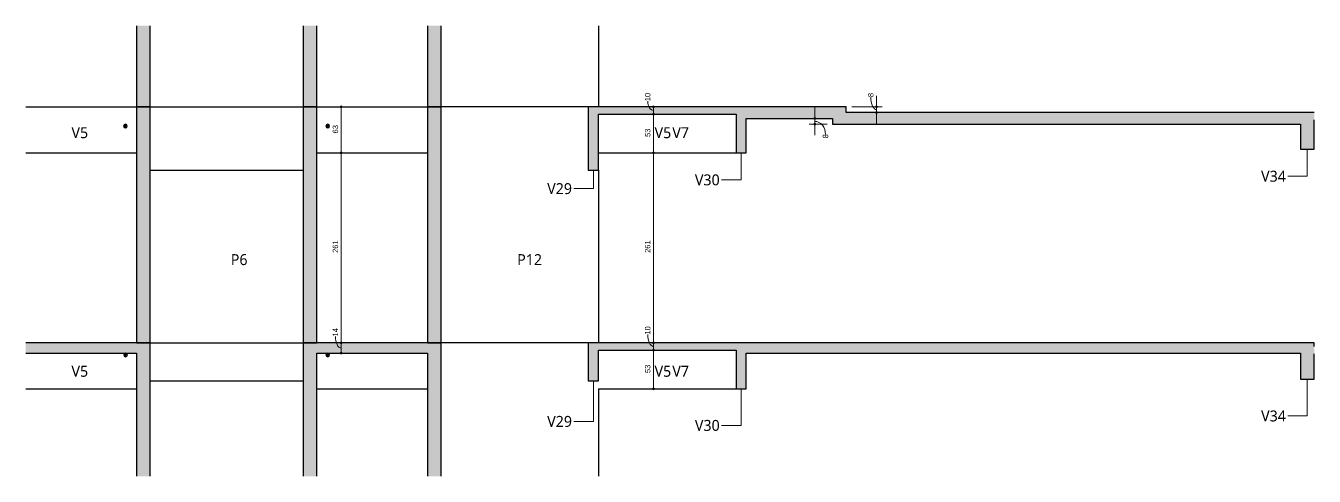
# Model space of a CAD drawing. Header units: centimetres. Extents: x -1475 to 26323, y -1238 to 84208.
# Drawn here: x 21492 to 23263, y 82722 to 83340 of the extents above; entities that cross this region are included whole.
import ezdxf

# ---------------------------------------------------------------- set-up
doc = ezdxf.new("R2010")
doc.units = ezdxf.units.CM
for name, color, linetype, lineweight in [('A-ANNO-DIMS', 7, 'Continuous', 9), ('A-ANNO-DIMS-50', 7, 'Continuous', 9), ('A-FLOR', 7, 'Continuous', 9), ('A-GENM', 7, 'Continuous', 18), ('S-BEAM', 7, 'Continuous', 9), ('S-BEAM-IDEN', 7, 'Continuous', 9), ('S-COLS', 7, 'Continuous', 9), ('S-COLS-IDEN', 7, 'Continuous', 9)]:
    doc.layers.add(name, color=color, linetype=linetype, lineweight=lineweight)
doc.styles.add('Fira Sans', font='', dxfattribs={"width": 0.9, "height": 7.5})
doc.styles.add('Gadugi_1', font='gadugi.ttf', dxfattribs={"height": 15})
doc.styles.get('Fira Sans').set_extended_font_data('Fira Sans')
doc.dimstyles.new('PED_R80_1_5mm_ACIMA_As_ESQ__R00_1', dxfattribs={"dimscale": 30.48, "dimtxt": 10.229846, "dimasz": 0.328084, "dimexe": 0.246063, "dimexo": 0.246063, "dimgap": 0.049213, "dimtad": 1, "dimdec": 1, "dimrnd": 0.5, "dimdsep": 46, "dimtxsty": 'Fira Sans', "dimblk1": 'DOTSMALL', "dimblk2": 'DOTSMALL', "dimsah": 1, "dimcen": 0.09, "dimdle": 0.492126, "dimazin": 0, "dimtfac": 1, "dimtdec": 4, "dimtix": 1, "dimtmove": 1, "dimatfit": 3, "dimfxl": 1, "dimtvp": 1, "dimtolj": 1, "dimtzin": 0, "dimarcsym": 2})
doc.dimstyles.new('PED_R80_1_5mm_ACIMA_As_ESQ__R00_4', dxfattribs={"dimscale": 30.48, "dimtxt": 10.229846, "dimasz": 0.328084, "dimexe": 0.246063, "dimexo": 0.246063, "dimgap": 0.049213, "dimtad": 1, "dimdec": 1, "dimrnd": 0.5, "dimdsep": 46, "dimtxsty": 'Fira Sans', "dimblk1": 'DOTSMALL', "dimblk2": 'DOTSMALL', "dimsah": 1, "dimcen": 0.09, "dimdle": 0.492126, "dimazin": 0, "dimtfac": 1, "dimtdec": 4, "dimtix": 1, "dimtmove": 0, "dimatfit": 3, "dimfxl": 1, "dimtvp": 1, "dimtolj": 1, "dimtzin": 0, "dimarcsym": 2})

# ---------------------------------------------------------------- blocks, each defined once
blk = doc.blocks.new('PED_FURO_CIRCULAR_R04_2020 _INSTÂNCIA_ - FURO CIRC-3742523-CT002 N -CORTE B-B')
at = {"layer": 'A-GENM', "color": 253, "lineweight": 25, "true_color": 0xaaaaaa}
for p, q in [((-136.3, 82888.5), (-141.3, 82888.5)), ((-138.8, 82886), (-138.8, 82891))]:
    blk.add_line(p, q, dxfattribs=at)
blk = doc.blocks.new('PED_FURO_CIRCULAR_R04_2020 _INSTÂNCIA_ - FURO CIRC-3780033-CT002 N -CORTE B-B')
at = {"layer": 'A-GENM', "color": 253, "lineweight": 25, "true_color": 0xaaaaaa}
for p, q in [((-136.5, 83202.5), (-141.5, 83202.5)), ((-139, 83200), (-139, 83205))]:
    blk.add_line(p, q, dxfattribs=at)
blk = doc.blocks.new('DIMBLOCK461-CT002 N -CORTE B-B')
at = {"layer": 'A-ANNO-DIMS-50', "true_color": 0x000032}
h = blk.add_hatch(color=178, dxfattribs=at)
edge = h.paths.add_edge_path(flags=0)
edge.add_arc((22355, 83229), 1.25, 0, 360)
h = blk.add_hatch(color=178, dxfattribs=at)
edge = h.paths.add_edge_path(flags=0)
edge.add_arc((22355, 83219), 1.25, 0, 360)
at = {"layer": 'A-ANNO-DIMS-50', "color": 178, "true_color": 0x000032}
for p, q in [((22349.3, 83229), (22362.5, 83229)), ((22355, 83229), (22349.3, 83229)), ((22349.3, 83219), (22362.5, 83219)), ((22355, 83219), (22349.3, 83219)), ((22355, 83229), (22355, 83219))]:
    blk.add_line(p, q, dxfattribs=at)
for centre in [(22355, 83229), (22355, 83219)]:
    blk.add_circle(centre, 1.25, dxfattribs=at)
blk.add_ellipse((22355, 83236.7), major_axis=(0, 12.7), ratio=0.635153, start_param=1.570796, end_param=3.141593, dxfattribs=at)
at = {"layer": 'A-ANNO-DIMS-50', "color": 0, "insert": (22343.1, 83236.7), "char_height": 7.5, "width": 11.489, "attachment_point": 1, "rotation": 90, "line_spacing_factor": 1.049215, "style": 'Fira Sans'}
blk.add_mtext('10', dxfattribs=at)
blk = doc.blocks.new('_DotSmall')
at = {"color": 0, "linetype": 'ByBlock', "const_width": 0.5}
blk.add_lwpolyline([(-0.0625, 0, 1), (0.0625, 0, 1)], format="xyb", close=True, dxfattribs=at)
blk = doc.blocks.new('DIMBLOCK462-CT002 N -CORTE B-B')
at = {"layer": 'A-ANNO-DIMS-50', "true_color": 0x000032}
h = blk.add_hatch(color=178, dxfattribs=at)
edge = h.paths.add_edge_path(flags=0)
edge.add_arc((22355, 83219), 1.25, 0, 360)
h = blk.add_hatch(color=178, dxfattribs=at)
edge = h.paths.add_edge_path(flags=0)
edge.add_arc((22355, 83166), 1.25, 0, 360)
at = {"layer": 'A-ANNO-DIMS-50', "color": 178, "true_color": 0x000032}
for p, q in [((22349.3, 83219), (22362.5, 83219)), ((22355, 83219), (22349.3, 83219)), ((22355, 83219), (22355, 83166)), ((22349.3, 83166), (22362.5, 83166)), ((22355, 83166), (22349.3, 83166))]:
    blk.add_line(p, q, dxfattribs=at)
for centre in [(22355, 83219), (22355, 83166)]:
    blk.add_circle(centre, 1.25, dxfattribs=at)
at = {"layer": 'A-ANNO-DIMS-50', "color": 0, "insert": (22343.1, 83187.6), "char_height": 7.5, "width": 11.646, "attachment_point": 1, "rotation": 90, "line_spacing_factor": 1.049215, "style": 'Fira Sans'}
blk.add_mtext('53', dxfattribs=at)
blk = doc.blocks.new('DIMBLOCK463-CT002 N -CORTE B-B')
at = {"layer": 'A-ANNO-DIMS-50', "true_color": 0x000032}
h = blk.add_hatch(color=178, dxfattribs=at)
edge = h.paths.add_edge_path(flags=0)
edge.add_arc((22355, 83166), 1.25, 0, 360)
h = blk.add_hatch(color=178, dxfattribs=at)
edge = h.paths.add_edge_path(flags=0)
edge.add_arc((22355, 82905), 1.25, 0, 360)
at = {"layer": 'A-ANNO-DIMS-50', "color": 178, "true_color": 0x000032}
for p, q in [((22349.3, 83166), (22362.5, 83166)), ((22355, 83166), (22349.3, 83166)), ((22355, 83166), (22355, 82905)), ((22349.3, 82905), (22362.5, 82905)), ((22355, 82905), (22349.3, 82905))]:
    blk.add_line(p, q, dxfattribs=at)
for centre in [(22355, 83166), (22355, 82905)]:
    blk.add_circle(centre, 1.25, dxfattribs=at)
at = {"layer": 'A-ANNO-DIMS-50', "color": 0, "insert": (22343.1, 83028.5), "char_height": 7.5, "width": 16.84, "attachment_point": 1, "rotation": 90, "line_spacing_factor": 1.049215, "style": 'Fira Sans'}
blk.add_mtext('261', dxfattribs=at)
blk = doc.blocks.new('DIMBLOCK464-CT002 N -CORTE B-B')
at = {"layer": 'A-ANNO-DIMS-50', "true_color": 0x000032}
h = blk.add_hatch(color=178, dxfattribs=at)
edge = h.paths.add_edge_path(flags=0)
edge.add_arc((22355, 82905), 1.25, 0, 360)
h = blk.add_hatch(color=178, dxfattribs=at)
edge = h.paths.add_edge_path(flags=0)
edge.add_arc((22355, 82895), 1.25, 0, 360)
at = {"layer": 'A-ANNO-DIMS-50', "color": 178, "true_color": 0x000032}
for p, q in [((22349.3, 82905), (22362.5, 82905)), ((22355, 82905), (22349.3, 82905)), ((22349.3, 82895), (22362.5, 82895)), ((22355, 82895), (22349.3, 82895)), ((22355, 82905), (22355, 82895))]:
    blk.add_line(p, q, dxfattribs=at)
for centre in [(22355, 82905), (22355, 82895)]:
    blk.add_circle(centre, 1.25, dxfattribs=at)
blk.add_ellipse((22355, 82916.3), major_axis=(0, 16.3), ratio=0.495464, start_param=1.570796, end_param=3.141593, dxfattribs=at)
at = {"layer": 'A-ANNO-DIMS-50', "color": 0, "insert": (22343.1, 82916.3), "char_height": 7.5, "width": 11.489, "attachment_point": 1, "rotation": 90, "line_spacing_factor": 1.049215, "style": 'Fira Sans'}
blk.add_mtext('10', dxfattribs=at)
blk = doc.blocks.new('DIMBLOCK465-CT002 N -CORTE B-B')
at = {"layer": 'A-ANNO-DIMS-50', "true_color": 0x000032}
h = blk.add_hatch(color=178, dxfattribs=at)
edge = h.paths.add_edge_path(flags=0)
edge.add_arc((22355, 82895), 1.25, 0, 360)
h = blk.add_hatch(color=178, dxfattribs=at)
edge = h.paths.add_edge_path(flags=0)
edge.add_arc((22355, 82842), 1.25, 0, 360)
at = {"layer": 'A-ANNO-DIMS-50', "color": 178, "true_color": 0x000032}
for p, q in [((22349.3, 82895), (22362.5, 82895)), ((22355, 82895), (22349.3, 82895)), ((22355, 82895), (22355, 82842)), ((22349.3, 82842), (22362.5, 82842)), ((22355, 82842), (22349.3, 82842))]:
    blk.add_line(p, q, dxfattribs=at)
for centre in [(22355, 82895), (22355, 82842)]:
    blk.add_circle(centre, 1.25, dxfattribs=at)
at = {"layer": 'A-ANNO-DIMS-50', "color": 0, "insert": (22343.1, 82863.6), "char_height": 7.5, "width": 11.646, "attachment_point": 1, "rotation": 90, "line_spacing_factor": 1.049215, "style": 'Fira Sans'}
blk.add_mtext('53', dxfattribs=at)
blk = doc.blocks.new('DIMBLOCK466-CT002 N -CORTE B-B')
at = {"layer": 'A-ANNO-DIMS-50', "true_color": 0x000032}
h = blk.add_hatch(color=178, dxfattribs=at)
edge = h.paths.add_edge_path(flags=0)
edge.add_arc((21925.8, 83229), 1.25, 0, 360)
h = blk.add_hatch(color=178, dxfattribs=at)
edge = h.paths.add_edge_path(flags=0)
edge.add_arc((21925.8, 83166), 1.25, 0, 360)
at = {"layer": 'A-ANNO-DIMS-50', "color": 178, "true_color": 0x000032}
for p, q in [((21920.1, 83229), (21933.3, 83229)), ((21925.8, 83229), (21920.1, 83229)), ((21925.8, 83229), (21925.8, 83166)), ((21920.1, 83166), (21933.3, 83166)), ((21925.8, 83166), (21920.1, 83166))]:
    blk.add_line(p, q, dxfattribs=at)
for centre in [(21925.8, 83229), (21925.8, 83166)]:
    blk.add_circle(centre, 1.25, dxfattribs=at)
at = {"layer": 'A-ANNO-DIMS-50', "color": 0, "insert": (21914, 83192.5), "char_height": 7.5, "width": 11.961, "attachment_point": 1, "rotation": 90, "line_spacing_factor": 1.049215, "style": 'Fira Sans'}
blk.add_mtext('63', dxfattribs=at)
blk = doc.blocks.new('DIMBLOCK467-CT002 N -CORTE B-B')
at = {"layer": 'A-ANNO-DIMS-50', "true_color": 0x000032}
h = blk.add_hatch(color=178, dxfattribs=at)
edge = h.paths.add_edge_path(flags=0)
edge.add_arc((21925.8, 83166), 1.25, 0, 360)
h = blk.add_hatch(color=178, dxfattribs=at)
edge = h.paths.add_edge_path(flags=0)
edge.add_arc((21925.8, 82905), 1.25, 0, 360)
at = {"layer": 'A-ANNO-DIMS-50', "color": 178, "true_color": 0x000032}
for p, q in [((21920.1, 83166), (21933.3, 83166)), ((21925.8, 83166), (21920.1, 83166)), ((21925.8, 83166), (21925.8, 82905)), ((21920.1, 82905), (21933.3, 82905)), ((21925.8, 82905), (21920.1, 82905))]:
    blk.add_line(p, q, dxfattribs=at)
for centre in [(21925.8, 83166), (21925.8, 82905)]:
    blk.add_circle(centre, 1.25, dxfattribs=at)
at = {"layer": 'A-ANNO-DIMS-50', "color": 0, "insert": (21914, 83028.5), "char_height": 7.5, "width": 16.84, "attachment_point": 1, "rotation": 90, "line_spacing_factor": 1.049215, "style": 'Fira Sans'}
blk.add_mtext('261', dxfattribs=at)
blk = doc.blocks.new('DIMBLOCK468-CT002 N -CORTE B-B')
at = {"layer": 'A-ANNO-DIMS-50', "true_color": 0x000032}
h = blk.add_hatch(color=178, dxfattribs=at)
edge = h.paths.add_edge_path(flags=0)
edge.add_arc((21925.8, 82905), 1.25, 0, 360)
h = blk.add_hatch(color=178, dxfattribs=at)
edge = h.paths.add_edge_path(flags=0)
edge.add_arc((21925.8, 82891), 1.25, 0, 360)
at = {"layer": 'A-ANNO-DIMS-50', "color": 178, "true_color": 0x000032}
for p, q in [((21920.1, 82905), (21933.3, 82905)), ((21925.8, 82905), (21920.1, 82905)), ((21925.8, 82905), (21925.8, 82891)), ((21920.1, 82891), (21933.3, 82891)), ((21925.8, 82891), (21920.1, 82891))]:
    blk.add_line(p, q, dxfattribs=at)
for centre in [(21925.8, 82905), (21925.8, 82891)]:
    blk.add_circle(centre, 1.25, dxfattribs=at)
blk.add_ellipse((21925.8, 82913.8), major_axis=(0, 15.8), ratio=0.511437, start_param=1.570796, end_param=3.141593, dxfattribs=at)
at = {"layer": 'A-ANNO-DIMS-50', "color": 0, "insert": (21914, 82913.8), "char_height": 7.5, "width": 11.174, "attachment_point": 1, "rotation": 90, "line_spacing_factor": 1.049215, "style": 'Fira Sans'}
blk.add_mtext('14', dxfattribs=at)
blk = doc.blocks.new('DIMBLOCK484-CT002 N -CORTE B-B')
at = {"layer": 'A-ANNO-DIMS-50', "true_color": 0x000032}
h = blk.add_hatch(color=178, dxfattribs=at)
edge = h.paths.add_edge_path(flags=0)
edge.add_arc((22661.5, 83229), 1.25, 0, 360)
h = blk.add_hatch(color=178, dxfattribs=at)
edge = h.paths.add_edge_path(flags=0)
edge.add_arc((22661.5, 83221), 1.25, 0, 360)
at = {"layer": 'A-ANNO-DIMS-50', "color": 178, "true_color": 0x000032}
for p, q in [((22661.5, 83244), (22661.5, 83206)), ((22627.3, 83229), (22669, 83229)), ((22661.5, 83229), (22627.3, 83229)), ((22655.8, 83221), (22669, 83221)), ((22661.5, 83221), (22655.8, 83221))]:
    blk.add_line(p, q, dxfattribs=at)
for centre in [(22661.5, 83229), (22661.5, 83221)]:
    blk.add_circle(centre, 1.25, dxfattribs=at)
blk.add_ellipse((22661.5, 83242.3), major_axis=(0, 17.3), ratio=0.467058, start_param=1.570796, end_param=3.141593, dxfattribs=at)
at = {"layer": 'A-ANNO-DIMS-50', "color": 0, "insert": (22649.6, 83242.3), "char_height": 7.5, "width": 6.295, "attachment_point": 1, "rotation": 90, "line_spacing_factor": 1.049215, "style": 'Fira Sans'}
blk.add_mtext('8', dxfattribs=at)
blk = doc.blocks.new('DIMBLOCK485-CT002 N -CORTE B-B')
at = {"layer": 'A-ANNO-DIMS-50', "true_color": 0x000032}
h = blk.add_hatch(color=178, dxfattribs=at)
edge = h.paths.add_edge_path(flags=0)
edge.add_arc((22576.5, 83213), 1.25, 0, 360)
h = blk.add_hatch(color=178, dxfattribs=at)
edge = h.paths.add_edge_path(flags=0)
edge.add_arc((22576.5, 83205), 1.25, 0, 360)
at = {"layer": 'A-ANNO-DIMS-50', "color": 178, "true_color": 0x000032}
for p, q in [((22576.5, 83228), (22576.5, 83190)), ((22593.3, 83205), (22569, 83205)), ((22570.7, 83213), (22584, 83213)), ((22576.5, 83213), (22570.7, 83213)), ((22576.5, 83205), (22593.3, 83205))]:
    blk.add_line(p, q, dxfattribs=at)
for centre in [(22576.5, 83213), (22576.5, 83205)]:
    blk.add_circle(centre, 1.25, dxfattribs=at)
blk.add_ellipse((22576.5, 83191), major_axis=(0, 18), ratio=0.820602, start_param=4.712389, end_param=6.283185, dxfattribs=at)
at = {"layer": 'A-ANNO-DIMS-50', "color": 0, "insert": (22587.4, 83185.7), "char_height": 7.5, "width": 6.295, "attachment_point": 1, "rotation": 90, "line_spacing_factor": 1.049215, "style": 'Fira Sans'}
blk.add_mtext('8', dxfattribs=at)

msp = doc.modelspace()

# ---------------------------------------------------------------- hatches: boundary and pattern name
at = {"layer": 'A-FLOR', "lineweight": 18, "true_color": 0xa6a6a6}
for points in [[(22436.8, 83219), (22468.3, 83219), (22468.3, 83229), (22279.3, 83229), (22279.3, 83219)], [(22600.8, 83213), (22619.8, 83213), (22619.8, 83229), (22482.3, 83229), (22482.3, 83213)], [(23243.8, 83205), (23243.8, 83221), (22619.8, 83221), (22619.8, 83213), (22600.8, 83213), (22600.8, 83205), (22698.52, 83205)], [(22296.17, 82895), (22468.3, 82895), (22468.3, 82905), (22279.3, 82905), (22279.3, 82895)]]:
    msp.add_hatch(color=253, dxfattribs=at).paths.add_polyline_path(points, flags=0)
h = msp.add_hatch(color=253, dxfattribs=at)
h.paths.add_polyline_path([(21492.3, 82891), (21644.3, 82891), (21644.3, 82905), (21492.3, 82905)], flags=0)
h.paths.add_polyline_path([(21054.3, 82891), (21054.3, 82905), (20292.8, 82905), (20292.8, 82891), (20848.46, 82891)], flags=0)
h = msp.add_hatch(color=253, dxfattribs=at)
h.paths.add_polyline_path([(22044.3, 82891), (22044.3, 82905), (21892.3, 82905), (21892.3, 82891), (22004.74, 82891)], flags=0)
h.paths.add_polyline_path([(22698.52, 82891), (23243.8, 82891), (23243.8, 82905), (22482.3, 82905), (22482.3, 82891)], flags=0)
at = {"layer": 'S-BEAM', "true_color": 0xa6a6a6}
for points in [[(22279.3, 83142), (22279.3, 83229), (22265.3, 83229), (22265.3, 83142)], [(22482.3, 83166), (22482.3, 83229), (22468.3, 83229), (22468.3, 83166)], [(23262.8, 83171), (23262.8, 83221), (23243.8, 83221), (23243.8, 83171)], [(22279.3, 82853), (22279.3, 82905), (22265.3, 82905), (22265.3, 82853)], [(22482.3, 82842), (22482.3, 82905), (22468.3, 82905), (22468.3, 82842)], [(23243.8, 82855), (23262.8, 82855), (23262.8, 82905), (23243.8, 82905), (23243.8, 82891)]]:
    msp.add_hatch(color=253, dxfattribs=at).paths.add_polyline_path(points, flags=0)
at = {"layer": 'S-COLS', "true_color": 0xa6a6a6}
h = msp.add_hatch(color=253, dxfattribs=at)
h.paths.add_polyline_path([(21892.3, 83229), (21892.3, 83340.18), (21873.3, 83340.18), (21873.3, 83229)], flags=0)
h.paths.add_polyline_path([(21663.3, 83229), (21663.3, 83340.18), (21644.3, 83340.18), (21644.3, 83229)], flags=0)
for points in [[(22063.3, 83229), (22063.3, 83340.18), (22044.3, 83340.18), (22044.3, 83229)], [(22044.3, 82905), (22063.3, 82905), (22063.3, 83229), (22044.3, 83229), (22044.3, 82909.57)], [(22056.02, 82722), (22063.3, 82722), (22063.3, 82905), (22044.3, 82905), (22044.3, 82722)]]:
    msp.add_hatch(color=253, dxfattribs=at).paths.add_polyline_path(points, flags=0)
h = msp.add_hatch(color=253, dxfattribs=at)
h.paths.add_polyline_path([(21663.3, 82905), (21663.3, 83229), (21644.3, 83229), (21644.3, 82905)], flags=0)
h.paths.add_polyline_path([(21892.3, 82905), (21892.3, 83229), (21873.3, 83229), (21873.3, 82905)], flags=0)
h = msp.add_hatch(color=253, dxfattribs=at)
h.paths.add_polyline_path([(21880.59, 82722), (21892.3, 82722), (21892.3, 82905), (21873.3, 82905), (21873.3, 82722)], flags=0)
h.paths.add_polyline_path([(21656.02, 82722), (21663.3, 82722), (21663.3, 82905), (21644.3, 82905), (21644.3, 82722)], flags=0)

# ---------------------------------------------------------------- linework, layer by layer
at = {"layer": 'A-FLOR', "lineweight": 25}
for p, q in [((22468.3, 83229), (22279.3, 83229)), ((22279.3, 83219), (22468.3, 83219)), ((22619.8, 83229), (22482.3, 83229)), ((22619.8, 83221), (22619.8, 83229)), ((23243.8, 83221), (22619.8, 83221)), ((22482.3, 83213), (22600.8, 83213)), ((22600.8, 83213), (22600.8, 83205)), ((22600.8, 83205), (23243.8, 83205)), ((21644.3, 82905), (21492.3, 82905)), ((22044.3, 82905), (21892.3, 82905)), ((22468.3, 82905), (22279.3, 82905)), ((22279.3, 82895), (22468.3, 82895)), ((23243.8, 82905), (22482.3, 82905)), ((21492.3, 82891), (21644.3, 82891)), ((21892.3, 82891), (22044.3, 82891)), ((22482.3, 82891), (23243.8, 82891))]:
    msp.add_line(p, q, dxfattribs=at)
at = {"layer": 'S-BEAM', "lineweight": 25}
for p, q in [((21492.3, 83229), (21644.3, 83229)), ((21663.3, 83229), (21873.3, 83229)), ((21892.3, 83229), (22044.3, 83229)), ((22279.3, 83229), (22265.3, 83229)), ((22265.3, 83229), (22265.3, 83142)), ((22279.3, 83142), (22279.3, 83219)), ((22482.3, 83229), (22468.3, 83229)), ((22468.3, 83219), (22468.3, 83166)), ((23262.8, 83221), (23243.8, 83221)), ((22482.3, 83166), (22482.3, 83213)), ((23243.8, 83205), (23243.8, 83171)), ((23262.8, 83171), (23262.8, 83211)), ((21492.3, 83166), (21644.3, 83166)), ((21892.3, 83166), (22044.3, 83166)), ((22279.3, 83166), (22468.3, 83166)), ((22468.3, 83166), (22482.3, 83166)), ((23243.8, 83171), (23262.8, 83171)), ((21663.3, 83142), (21873.3, 83142)), ((22265.3, 83142), (22279.3, 83142)), ((21663.3, 82905), (21873.3, 82905)), ((22279.3, 82905), (22265.3, 82905)), ((22265.3, 82905), (22265.3, 82853)), ((22279.3, 82853), (22279.3, 82895)), ((22482.3, 82905), (22468.3, 82905)), ((22468.3, 82895), (22468.3, 82842)), ((23262.8, 82905), (23243.8, 82905)), ((23262.8, 82900), (23262.8, 82905)), ((22482.3, 82842), (22482.3, 82891)), ((23243.8, 82891), (23243.8, 82855)), ((23262.8, 82855), (23262.8, 82890)), ((21492.3, 82842), (21644.3, 82842)), ((21663.3, 82853), (21873.3, 82853)), ((21892.3, 82842), (22044.3, 82842)), ((22265.3, 82853), (22279.3, 82853)), ((22279.3, 82842), (22468.3, 82842)), ((22468.3, 82842), (22482.3, 82842)), ((23243.8, 82855), (23262.8, 82855))]:
    msp.add_line(p, q, dxfattribs=at)
for centre, start, end in [((21629.26, 83202.5), 90, 270), ((21629.26, 83202.5), 270, 90), ((21907.3, 83202.5), 90, 270), ((21907.3, 83202.5), 270, 90), ((21629.5, 82888.5), 90.87355, 270), ((21629.5, 82888.5), 270, 89.12645), ((21907.3, 82888.5), 90.87355, 270), ((21907.3, 82888.5), 270, 89.12645)]:
    msp.add_arc(centre, 2.5, start, end, dxfattribs=at)
at = {"layer": 'S-BEAM-IDEN'}
for p, q in [((22475.3, 83166), (22475.3, 83128.67)), ((23253.3, 83171), (23253.3, 83133.67)), ((22272.3, 83142), (22272.3, 83116.67)), ((22475.3, 83128.67), (22448.48, 83128.67)), ((23253.3, 83133.67), (23226.48, 83133.67)), ((22272.3, 83116.67), (22245.48, 83116.67)), ((22272.3, 82853), (22272.3, 82797.17)), ((22475.3, 82842), (22475.3, 82791.67)), ((23253.3, 82855), (23253.3, 82804.67)), ((22272.3, 82797.17), (22245.48, 82797.17)), ((22475.3, 82791.67), (22448.48, 82791.67)), ((23253.3, 82804.67), (23226.48, 82804.67))]:
    msp.add_line(p, q, dxfattribs=at)
at = {"layer": 'S-COLS', "lineweight": 25}
for p, q in [((21644.3, 83340.18), (21644.3, 83229)), ((21663.3, 83229), (21663.3, 83340.18)), ((21873.3, 83340.18), (21873.3, 83229)), ((21892.3, 83229), (21892.3, 83340.18)), ((22044.3, 83340.18), (22044.3, 83229)), ((22063.3, 83229), (22063.3, 83340.18)), ((22279.3, 83340.18), (22279.3, 83229)), ((21663.3, 83229), (21644.3, 83229)), ((21644.3, 83229), (21644.3, 82905)), ((21644.3, 83229), (21663.3, 83229)), ((21663.3, 82905), (21663.3, 83229)), ((21892.3, 83229), (21873.3, 83229)), ((21873.3, 83229), (21873.3, 82905)), ((21873.3, 83229), (21892.3, 83229)), ((21892.3, 82905), (21892.3, 83229)), ((22063.3, 83229), (22044.3, 83229)), ((22044.3, 83229), (22044.3, 82905)), ((22044.3, 83229), (22063.3, 83229)), ((22063.3, 82905), (22063.3, 83229)), ((22265.3, 83229), (22063.3, 83229)), ((22265.3, 83229), (22063.3, 83229)), ((22279.3, 83142), (22279.3, 82905)), ((21663.3, 82905), (21644.3, 82905)), ((21644.3, 82905), (21663.3, 82905)), ((21663.3, 82722), (21663.3, 82905)), ((21892.3, 82905), (21873.3, 82905)), ((21873.3, 82905), (21873.3, 82722)), ((21873.3, 82905), (21892.3, 82905)), ((22063.3, 82905), (22044.3, 82905)), ((22044.3, 82905), (22063.3, 82905)), ((22063.3, 82722), (22063.3, 82905)), ((22265.3, 82905), (22063.3, 82905)), ((22265.3, 82905), (22063.3, 82905)), ((21644.3, 82891), (21644.3, 82722)), ((21892.3, 82722), (21892.3, 82891)), ((22044.3, 82891), (22044.3, 82722)), ((22279.3, 82842), (22279.3, 82722))]:
    msp.add_line(p, q, dxfattribs=at)

# ---------------------------------------------------------------- block references
at = {"layer": 'A-GENM', "color": 253, "lineweight": 25, "true_color": 0xaaaaaa}
for name, p in [('PED_FURO_CIRCULAR_R04_2020 _INSTÂNCIA_ - FURO CIRC-3780033-CT002 N -CORTE B-B', (21768.3, 0)), ('PED_FURO_CIRCULAR_R04_2020 _INSTÂNCIA_ - FURO CIRC-3780033-CT002 N -CORTE B-B', (22046.35, 0)), ('PED_FURO_CIRCULAR_R04_2020 _INSTÂNCIA_ - FURO CIRC-3742523-CT002 N -CORTE B-B', (21768.3, 0)), ('PED_FURO_CIRCULAR_R04_2020 _INSTÂNCIA_ - FURO CIRC-3742523-CT002 N -CORTE B-B', (22046.11, 0))]:
    msp.add_blockref(name, p, dxfattribs=at)

# ---------------------------------------------------------------- texts
at = {"layer": 'S-BEAM-IDEN', "char_height": 15, "attachment_point": 1, "style": 'Gadugi_1'}
for s, insert, width in [('V5', (21555.11, 83200.96), 30.0633), ('V5', (22356.35, 83200.96), 30.0633), ('V7', (22380.72, 83200.96), 30.0633), ('V30', (22411.78, 83136.22), 44.0928), ('V34', (23189.78, 83141.22), 44.0928), ('V29', (22208.78, 83124.22), 44.0928), ('V5', (21555.11, 82873.52), 30.0633), ('V5', (22356.35, 82873.52), 30.0633), ('V7', (22380.72, 82873.52), 30.0633), ('V34', (23189.78, 82812.22), 44.0928), ('V29', (22208.78, 82804.72), 44.0928), ('V30', (22411.78, 82799.22), 44.0928)]:
    msp.add_mtext(s, dxfattribs=dict(at, insert=insert, width=width))
at = {"layer": 'S-COLS-IDEN', "char_height": 15, "attachment_point": 1, "style": 'Gadugi_1'}
for s, insert, width in [('P6', (21774.05, 83026.76), 28.4599), ('P12', (22167.55, 83026.76), 42.4894)]:
    msp.add_mtext(s, dxfattribs=dict(at, insert=insert, width=width))

# ---------------------------------------------------------------- dimensions: what is measured, and where the dimension line sits
at = {"layer": 'A-ANNO-DIMS', "color": 178, "true_color": 0x000032}
for base, p1, p2, override, picture, middle in [((22355.01, 83219), (22356.77, 83229), (22356.77, 83219), {"dimpost": '<>', "dimfxl": 10}, 'DIMBLOCK461-CT002 N -CORTE B-B', (22348.12, 83242.43)), ((22661.52, 83221), (22619.8, 83229), (22663.29, 83221), {"dimpost": '<>', "dimfxl": 44.216143}, 'DIMBLOCK484-CT002 N -CORTE B-B', (22654.64, 83245.4)), ((22576.45, 83205), (22578.22, 83213), (22600.8, 83205), {"dimpost": '<>', "dimfxl": 23.960726}, 'DIMBLOCK485-CT002 N -CORTE B-B', (22592.42, 83188.86)), ((21925.85, 82891), (21927.62, 82905), (21927.62, 82891), {"dimpost": '<>', "dimfxl": 14}, 'DIMBLOCK468-CT002 N -CORTE B-B', (21918.96, 82919.34)), ((22355.01, 82895), (22356.77, 82905), (22356.77, 82895), {"dimpost": '<>', "dimfxl": 10}, 'DIMBLOCK464-CT002 N -CORTE B-B', (22348.12, 82922.01))]:
    dim = msp.add_linear_dim(base=base, p1=p1, p2=p2, angle=90, dimstyle='PED_R80_1_5mm_ACIMA_As_ESQ__R00_1', override=override, dxfattribs=at)
    dim.commit()
    dim.dimension.update_dxf_attribs({"geometry": picture, "text_midpoint": middle, "dimtype": 160, "text_rotation": 90})
for base, p1, p2, override, picture, middle in [((21925.85, 83166), (21927.62, 83229), (21927.62, 83166), {"dimpost": '<>', "dimfxl": 63}, 'DIMBLOCK466-CT002 N -CORTE B-B', (21920.53, 83197.5)), ((22355.01, 83166), (22356.77, 83219), (22356.77, 83166), {"dimpost": '<>', "dimfxl": 53}, 'DIMBLOCK462-CT002 N -CORTE B-B', (22349.69, 83192.5)), ((21925.85, 82905), (21927.62, 83166), (21927.62, 82905), {"dimpost": '<>', "dimfxl": 261}, 'DIMBLOCK467-CT002 N -CORTE B-B', (21920.53, 83035.5)), ((22355.01, 82905), (22356.77, 83166), (22356.77, 82905), {"dimpost": '<>', "dimfxl": 261}, 'DIMBLOCK463-CT002 N -CORTE B-B', (22349.69, 83035.5)), ((22355.01, 82842), (22356.77, 82895), (22356.77, 82842), {"dimpost": '<>', "dimfxl": 53}, 'DIMBLOCK465-CT002 N -CORTE B-B', (22349.69, 82868.5))]:
    dim = msp.add_linear_dim(base=base, p1=p1, p2=p2, angle=90, dimstyle='PED_R80_1_5mm_ACIMA_As_ESQ__R00_4', override=override, dxfattribs=at)
    dim.commit()
    dim.dimension.update_dxf_attribs({"geometry": picture, "text_midpoint": middle})

doc.saveas('drawing.dxf')
